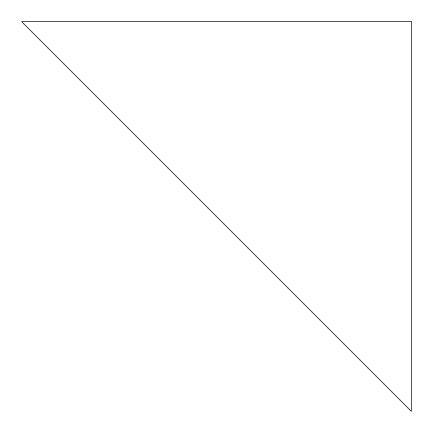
<?xml version="1.0" encoding="UTF-8"?>
<svg xmlns="http://www.w3.org/2000/svg" width="433" height="433" viewBox="0 0 433 433"><rect width="100%" height="100%" fill="white"/><g stroke="black" fill="none" stroke-linecap="round" stroke-linejoin="round"><path stroke-width="0.65" d="M411.35 21.65L21.65 21.65L411.35 411.35L411.35 21.65"/></g></svg>
